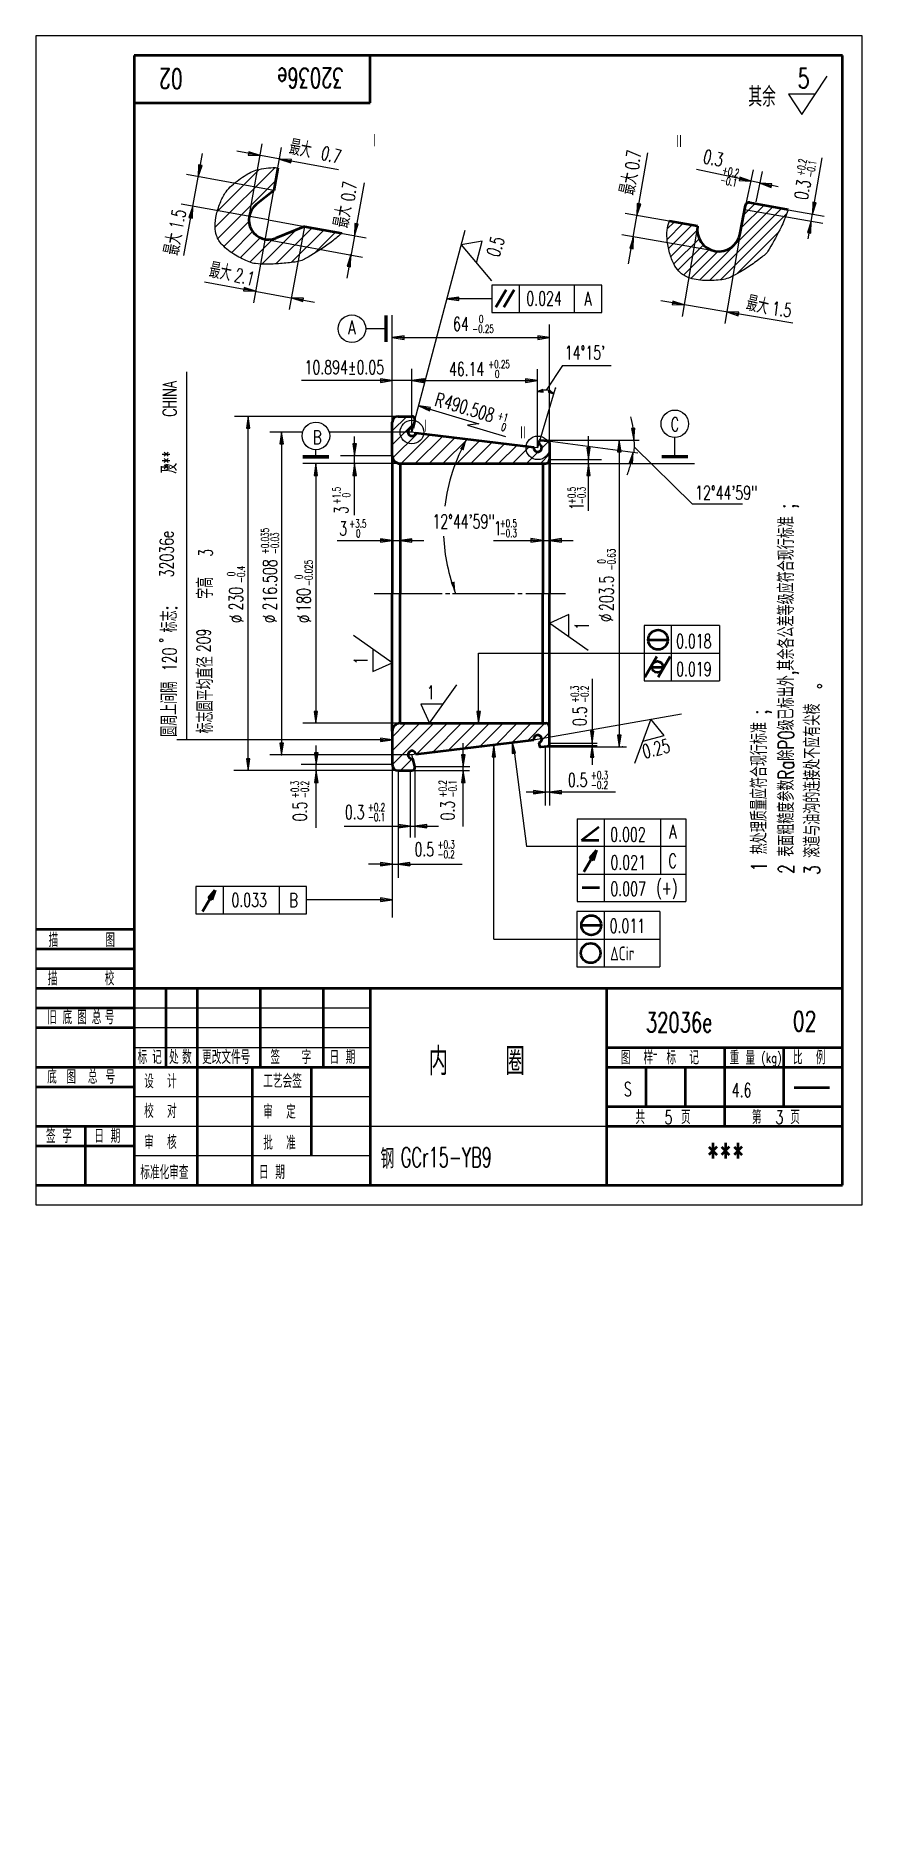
# Model space of a CAD drawing. Extents: x 21 to 231, y -160 to 296.
import ezdxf
from ezdxf.enums import TextEntityAlignment as Align

# ---------------------------------------------------------------- set-up
doc = ezdxf.new("R2010")
doc.units = 0
doc.header["$MEASUREMENT"] = 0
doc.layers.get('0').update_dxf_attribs({"color": 6, "linetype": 'CONTINUOUS'})
doc.layers.get('DEFPOINTS').update_dxf_attribs({"linetype": 'CONTINUOUS'})
doc.layers.add('1', color=2, linetype='CONTINUOUS', lineweight=50)
for name, color, linetype in [('2', 6, 'CONTINUOUS'), ('3', 7, 'CONTINUOUS'), ('90', 7, 'CONTINUOUS')]:
    doc.layers.add(name, color=color, linetype=linetype)
doc.styles.add('HZ', font='SIMPLEX', dxfattribs={"width": 0.667, "bigfont": 'HZTXT'})
doc.dimstyles.get("Standard").update_dxf_attribs({"dimtxt": 0.18, "dimasz": 0.18, "dimexe": 0.18, "dimexo": 0.0625, "dimgap": 0.09, "dimtad": 0, "dimtih": 1, "dimtoh": 1, "dimdec": 4, "dimzin": 0, "dimdsep": 46, "dimtxsty": 'Standard', "dimcen": 0.09, "dimadec": 0, "dimazin": 0, "dimtfac": 1, "dimtdec": 4, "dimtofl": 0, "dimtmove": 0, "dimatfit": 3, "dimfxl": 0, "dimtolj": 1, "dimtzin": 0, "dimarcsym": 0})

# ---------------------------------------------------------------- blocks, each defined once
blk = doc.blocks.new('SJ', base_point=(169.65, -6.81))
at = {"layer": '2'}
for p, q in [((169.65, -6.81), (176.55, 2.99)), ((167.44, -1.91), (169.65, -6.81)), ((173.1, -1.91), (167.44, -1.91))]:
    blk.add_line(p, q, dxfattribs=at)
blk = doc.blocks.new('BLK', base_point=(1, 0))
for points in [[(0, 0), (1, 0), (0, 0.15), (0, -0.15), (1, 0)], [(0, 0.07), (0.5, 0), (0, -0.07)]]:
    blk.add_lwpolyline(points)
blk = doc.blocks.new('*X2')
at = {"color": 0}
for p, q in [((-49.47, 88.42), (-34.31, 103.57)), ((-48.91, 92.51), (-38.29, 103.14)), ((-48.79, 85.56), (-34.12, 100.23)), ((-47.25, 83.56), (-40.92, 89.9)), ((-45.31, 81.97), (-39.96, 87.32)), ((-37.61, 79.06), (-28.91, 87.76)), ((-34.03, 79.11), (-24.86, 88.28)), ((-30.14, 79.46), (-21.87, 87.73)), ((-24.21, 81.85), (-18.88, 87.19)), ((-43.08, 80.67), (-38, 85.74)), ((-40.66, 79.55), (-34.79, 85.42))]:
    blk.add_line(p, q, dxfattribs=at)
blk = doc.blocks.new('J', base_point=(150.07, 92.13))
at = {"layer": '1'}
for p, q in [((153.34, 97.72), (150.08, 92.19)), ((151.61, 95.71), (153.34, 97.72)), ((152.46, 95.11), (151.61, 95.71)), ((153.34, 97.72), (152.46, 95.11))]:
    blk.add_line(p, q, dxfattribs=at)
blk = doc.blocks.new('YZD', base_point=(152.36, 109.12))
at = {"layer": '1'}
for p, q in [((149.15, 106.56), (152.15, 111.76)), ((152.56, 106.56), (155.56, 111.76)), ((150.87, 109.09), (153.78, 109.09))]:
    blk.add_line(p, q, dxfattribs=at)
blk.add_circle((152.32, 109.12), 1.45, dxfattribs=at)
blk = doc.blocks.new('ZL', base_point=(179.53, 36.41))
at = {"layer": '2', "style": 'HZ', "width": 0.66}
blk.add_text('重 量', height=3.5, dxfattribs=at).set_placement((176.36, 35.74))
blk = doc.blocks.new('*X4')
at = {"color": 0}
for p, q in [((163.86, 243.41), (182.51, 262.06)), ((166.39, 243.28), (184.74, 261.64)), ((169.21, 243.46), (186.01, 260.25)), ((174.47, 256.67), (180.28, 262.48)), ((175.07, 259.93), (178.04, 262.9)), ((155.64, 253.75), (159.66, 257.77)), ((155.68, 256.45), (157.4, 258.16)), ((155.99, 251.45), (161.93, 257.39)), ((156.56, 249.37), (163.26, 256.07)), ((173.45, 245.05), (183.87, 255.47)), ((157.36, 247.51), (163.76, 253.92)), ((158.4, 245.91), (164.85, 252.35)), ((159.82, 244.67), (166.4, 251.25)), ((161.65, 243.86), (168.52, 250.72))]:
    blk.add_line(p, q, dxfattribs=at)
blk = doc.blocks.new('*D7')
at = {"layer": '2', "color": 0}
for start, end in [(7.2778, 14.5555), (338.0089, 345.2866)]:
    blk.add_arc((148.87, 193.02), 23.63, start, end, dxfattribs=at)
at = {"layer": 'DEFPOINTS', "color": 0}
for p in [(148.75, 193.02), (150.64, 192.79), (172.48, 192), (173.9, 193.02), (173.51, 189.81)]:
    blk.add_point(p, dxfattribs=at)
at = {"layer": '2', "color": 0, "xscale": 3, "yscale": 3, "zscale": 3}
for p, rotation in [((172.5, 193.02), 273.6388830929935), ((172.3, 189.97), 78.9255282198861)]:
    blk.add_blockref('BLK', p, dxfattribs=dict(at, rotation=rotation))

msp = doc.modelspace()

# ---------------------------------------------------------------- linework, layer by layer
at = {"layer": '1'}
for p, q in [((225.5016, 290.71939), (45.5016, 290.71939)), ((45.5016, 290.71939), (45.5016, 3.71939)), ((105.5016, 278.71939), (105.5016, 290.71939)), ((225.5016, 3.71939), (225.5016, 290.71939)), ((45.5016, 278.71939), (105.5016, 278.71939)), ((82.02934, 262.21207), (80.97842, 256.43418)), ((80.97842, 256.43418), (76.49488, 252.85126)), ((199.51441, 245.56057), (200.81983, 252.59405)), ((201.98715, 253.39447), (211.70222, 251.57473)), ((88.75071, 247.28382), (81.51162, 244.31841)), ((88.75071, 247.28382), (98.24868, 245.55626)), ((188.6298, 247.39767), (181.47276, 248.61039)), ((139.99757, 231.16865), (137.43055, 226.80277)), ((142.02697, 231.17215), (139.45996, 226.80627)), ((109.32849, 224.64514), (109.32849, 217.97814)), ((109.32849, 224.64514), (109.32849, 217.97814)), ((109.52849, 224.64514), (109.52849, 217.97814)), ((111.06772, 189.04526), (111.06772, 197.54526)), ((112.56772, 199.04526), (116.0431, 199.04526)), ((116.81922, 198.05123), (116.31026, 196.0154)), ((117.05294, 194.87392), (147.08959, 191.2166)), ((148.31733, 192.0154), (148.53193, 192.87378)), ((148.75025, 193.02379), (150.63553, 192.7931)), ((151.0748, 192.2968), (151.0748, 188.04526)), ((88.32699, 188.82028), (94.99399, 188.82028)), ((94.99399, 188.82028), (88.32699, 188.82028)), ((94.99399, 188.82028), (88.32699, 188.82028)), ((94.99399, 188.62028), (88.32699, 188.62028)), ((111.06772, 189.04526), (111.06772, 154.04526)), ((113.06772, 187.04526), (150.0748, 187.04526)), ((113.06772, 187.04526), (113.06772, 154.04526)), ((149.33463, 187.04526), (149.33463, 154.04526)), ((151.0748, 188.04526), (151.0748, 154.04526)), ((186.22282, 188.84634), (179.55582, 188.84634)), ((186.22282, 188.64634), (179.55582, 188.64634)), ((111.06772, 119.04526), (111.06772, 154.04526)), ((113.06772, 121.04526), (113.06772, 154.04526)), ((149.33463, 121.04526), (149.33463, 154.04526)), ((151.0748, 120.04526), (151.0748, 154.04526)), ((176.1236, 142.26255), (181.1236, 142.26255)), ((111.06772, 119.04526), (111.06772, 110.54526)), ((113.06772, 121.04526), (150.0748, 121.04526)), ((151.0748, 115.76817), (151.0748, 120.04526)), ((117.05294, 113.2166), (147.08959, 116.87392)), ((148.31733, 116.07511), (148.53245, 115.21463)), ((148.74834, 115.06434), (150.62944, 115.27116)), ((116.81922, 110.03928), (116.31026, 112.07511)), ((112.56772, 109.04526), (116.0431, 109.04526)), ((159.13547, 91.36803), (163.54894, 94.74584)), ((159.13547, 91.36803), (163.54894, 91.36803)), ((62.87321, 73.23224), (66.06235, 78.69698)), ((64.40525, 76.72967), (66.03108, 78.63452)), ((66.06235, 78.69698), (65.21816, 76.16758)), ((159.36065, 79.35802), (163.77412, 79.35802)), ((65.21816, 76.16758), (64.40525, 76.72967)), ((20.5016, 68.71939), (45.5016, 68.71939)), ((159.16028, 69.73783), (164.16028, 69.73783)), ((20.5016, 63.71939), (45.5016, 63.71939)), ((20.5016, 58.71939), (45.5016, 58.71939)), ((20.5016, 53.71939), (45.5016, 53.71939)), ((45.5016, 53.71939), (225.5016, 53.71939)), ((53.5016, 53.71939), (53.5016, 33.71939)), ((61.5016, 53.71939), (61.5016, 3.71939)), ((77.5016, 53.71939), (77.5016, 33.71939)), ((93.5016, 53.71939), (93.5016, 33.71939)), ((105.5016, 53.71939), (105.5016, 3.71939)), ((165.5016, 53.71939), (165.5016, 3.71939)), ((20.5016, 48.71939), (45.5016, 48.71939)), ((20.5016, 43.71939), (45.5016, 43.71939)), ((165.5016, 38.71939), (225.5016, 38.71939)), ((195.5016, 38.71939), (195.5016, 18.71939)), ((210.5016, 38.71939), (210.5016, 23.71939)), ((20.5016, 33.71939), (45.5016, 33.71939)), ((45.5016, 33.71939), (105.5016, 33.71939)), ((75.5016, 33.71939), (75.5016, 3.71939)), ((90.5016, 33.71939), (90.5016, 11.21939)), ((165.5016, 33.71939), (225.5016, 33.71939)), ((175.5016, 33.71939), (175.5016, 23.71939)), ((185.5016, 33.71939), (185.5016, 23.71939)), ((20.5016, 28.71939), (45.5016, 28.71939)), ((213.22295, 28.51207), (222.2, 28.51207)), ((165.5016, 23.71939), (225.5016, 23.71939)), ((20.5016, 18.71939), (45.5016, 18.71939)), ((33.0016, 18.71939), (33.0016, 3.71939)), ((165.5016, 18.71939), (225.5016, 18.71939)), ((20.5016, 13.71939), (45.5016, 13.71939)), ((20.5016, 3.71939), (225.5016, 3.71939))]:
    msp.add_line(p, q, dxfattribs=at)
for centre in [(178.6236, 142.26255), (161.66028, 69.73783), (161.51016, 62.67837)]:
    msp.add_circle(centre, 2.5, dxfattribs=at)
for centre, radius, start, end in [((79.61628, 248.94525), 5, 128.6293065, 292.2759245), ((201.80304, 252.41157), 1, 79.3908017, 169.4854805), ((194.0721, 246.47912), 5.51928, 170.4199499, 350.4199499), ((112.56772, 197.54526), 1.5, 90, 180), ((116.06772, 195.04526), 1, 75.9637565, 350.1341931), ((116.0431, 198.24526), 0.8, 345.9637565, 90), ((148.0748, 191.04526), 1, 170.1341931, 75.9637565), ((148.72596, 192.82527), 0.2, 83.0238663, 165.9637565), ((150.5748, 192.2968), 0.5, 0, 83.0238663), ((113.06772, 189.04526), 2, 180, 270), ((150.0748, 188.04526), 1, 270, 0), ((113.06772, 119.04526), 2, 90, 180), ((150.0748, 120.04526), 1, 0, 90), ((116.06772, 113.04526), 1, 9.8658069, 284.0362435), ((148.0748, 117.04526), 1, 284.0362435, 189.8658069), ((148.72648, 115.26314), 0.2, 194.0362435, 276.2744065), ((150.5748, 115.76817), 0.5, 276.2744065, 0), ((112.56772, 110.54526), 1.5, 180, 270), ((116.0431, 109.84526), 0.8, 270, 14.0362435)]:
    msp.add_arc(centre, radius, start, end, dxfattribs=at)
at = {"layer": '2'}
for p, q in [((230.5016, 295.71939), (20.5016, 295.71939)), ((20.5016, 295.71939), (20.5016, -1.28061)), ((230.5016, -1.28061), (230.5016, 295.71939)), ((116.81922, 198.05123), (129.60223, 246.32108)), ((164.34196, 232.39466), (136.38807, 232.39466)), ((136.38807, 232.39466), (136.38807, 225.39466)), ((143.38807, 225.39466), (143.38807, 232.39466)), ((157.34196, 232.39466), (157.34196, 225.39466)), ((164.34196, 225.39466), (164.34196, 232.39466)), ((136.38807, 228.89466), (124.9873, 228.89466)), ((136.38807, 225.39466), (164.34196, 225.39466)), ((109.32849, 221.31164), (104.32849, 221.31164)), ((58.85256, 116.844), (58.86693, 210.38206)), ((154.35703, 211.96628), (150.20811, 205.7046)), ((154.35703, 211.96628), (166.74811, 211.96628)), ((149.37882, 205.87579), (148.0171, 205.32799)), ((148.0171, 205.32799), (149.45551, 205.14539)), ((148.04941, 191.11525), (152.54743, 206.22764)), ((149.40496, 205.6688), (148.52862, 205.40285)), ((148.52862, 205.40285), (149.42214, 205.3824)), ((149.45551, 205.14539), (149.37882, 205.87579)), ((151.07972, 205.80897), (150.70426, 205.17779)), ((150.70426, 205.17779), (152.12316, 204.80219)), ((150.80713, 205.3593), (151.66847, 205.04819)), ((151.66847, 205.04819), (150.96468, 205.59909)), ((152.12316, 204.80219), (151.07972, 205.80897)), ((117.81394, 201.73376), (133.1007, 197.16386)), ((74.45172, 112.04526), (74.45172, 196.04526)), ((111.06772, 195.35153), (114.76145, 199.04526)), ((111.06772, 191.816), (116.65797, 197.40624)), ((116.31026, 196.0154), (116.0431, 195.04526)), ((133.1007, 197.16386), (130.17603, 196.82518)), ((130.17603, 196.82518), (139.8206, 193.94198)), ((111.17789, 188.39063), (117.59515, 194.80789)), ((113.36805, 187.04526), (120.74692, 194.42413)), ((117.05294, 194.87392), (116.0431, 195.04526)), ((116.90359, 187.04526), (123.89869, 194.04036)), ((120.43912, 187.04526), (127.05046, 193.6566)), ((123.97465, 187.04526), (130.20223, 193.27283)), ((127.51019, 187.04526), (133.354, 192.88907)), ((131.04572, 187.04526), (136.50577, 192.5053)), ((134.58125, 187.04526), (139.65754, 192.12154)), ((138.11679, 187.04526), (142.8093, 191.73777)), ((141.65232, 187.04526), (145.96107, 191.35401)), ((149.06753, 190.92493), (150.85411, 192.71151)), ((150.63553, 192.7931), (173.51318, 189.80736)), ((182.88932, 188.64634), (182.88932, 193.64634)), ((113.40222, 187.04526), (88.34202, 187.04526)), ((91.66049, 188.82028), (91.66049, 190.56757)), ((91.66049, 188.82028), (91.66049, 189.98196)), ((145.18786, 187.04526), (148.19512, 190.05252)), ((147.08959, 191.2166), (148.04941, 191.11525)), ((148.72339, 187.04526), (151.0748, 189.39666)), ((172.6364, 191.20654), (187.31683, 176.83771)), ((187.31683, 176.83771), (200.08338, 176.83771)), ((194.2128, 145.87997), (175.06511, 145.87997)), ((175.06511, 145.87997), (175.06511, 131.87997)), ((182.06511, 131.87997), (182.06511, 145.87997)), ((194.2128, 145.87997), (194.2128, 131.87997)), ((133.01709, 138.87997), (194.2128, 138.87997)), ((133.01709, 124.04526), (133.01709, 138.87997)), ((175.06511, 131.87997), (194.2128, 131.87997)), ((145.54684, 116.60561), (184.57636, 123.48757)), ((113.40222, 121.04526), (88.34202, 121.04526)), ((111.06772, 114.03425), (118.07873, 121.04526)), ((111.06772, 117.56979), (114.5432, 121.04526)), ((111.06843, 110.49942), (121.61426, 121.04526)), ((117.35832, 113.25378), (125.1498, 121.04526)), ((121.38403, 113.74396), (128.68533, 121.04526)), ((125.40975, 114.23414), (132.22086, 121.04526)), ((129.43546, 114.72432), (135.7564, 121.04526)), ((133.46117, 115.21449), (139.29193, 121.04526)), ((137.48688, 115.70467), (142.82747, 121.04526)), ((141.51259, 116.19485), (146.363, 121.04526)), ((145.53831, 116.68503), (149.89853, 121.04526)), ((148.94962, 116.5608), (151.0748, 118.68599)), ((108.06772, 116.844), (56.31994, 116.844)), ((142.02299, 113.99385), (145.19084, 89.7439)), ((111.06772, 110.54526), (111.06772, 71.68695)), ((113.1498, 109.04526), (116.15348, 112.04894)), ((117.05294, 113.2166), (116.06772, 113.04526)), ((116.31026, 112.07511), (116.06772, 113.04526)), ((116.81922, 110.04526), (116.81922, 92.04526)), ((136.87089, 66.20024), (136.87089, 113.5662)), ((112.56772, 109.04526), (70.84064, 109.04526)), ((112.54846, 109.04526), (112.54846, 81.78137)), ((115.60332, 109.04526), (115.60332, 92.04526)), ((158.05675, 96.7439), (185.71727, 96.7439)), ((158.05675, 96.7439), (158.05675, 75.7439)), ((165.05675, 75.7439), (165.05675, 96.7439)), ((179.32633, 82.7439), (179.32633, 96.7439)), ((185.71727, 96.7439), (185.71727, 75.7439)), ((185.71727, 89.7439), (145.19084, 89.7439)), ((158.05675, 82.7439), (185.71727, 82.7439)), ((179.06841, 73.20024), (158.00932, 73.20024)), ((158.00932, 73.20024), (158.00932, 59.20024)), ((158.05675, 75.7439), (185.71727, 75.7439)), ((165.00932, 59.20024), (165.00932, 73.20024)), ((179.06841, 73.20024), (179.06841, 59.20024)), ((136.87089, 66.20024), (179.06841, 66.20024)), ((158.00932, 59.20024), (179.06841, 59.20024)), ((45.5016, 48.71939), (105.5016, 48.71939)), ((45.5016, 43.71939), (105.5016, 43.71939)), ((45.5016, 38.71939), (105.5016, 38.71939)), ((177.43485, 36.96555), (178.30553, 36.96555)), ((45.5016, 26.21939), (105.5016, 26.21939)), ((45.5016, 18.71939), (105.5016, 18.71939)), ((105.5016, 18.71939), (165.5016, 18.71939)), ((45.5016, 11.21939), (105.5016, 11.21939)), ((20.5016, -1.28061), (230.5016, -1.28061))]:
    msp.add_line(p, q, dxfattribs=at)
at = {"layer": '2', "linetype": 'ByBlock'}
for p, q in [((58.1131, 239.88123), (62.83338, 265.83296)), ((97.4204, 261.69009), (71.60788, 266.38506)), ((74.69699, 249.84001), (78.04788, 268.26292)), ((79.61628, 248.94525), (82.96717, 267.36817)), ((171.0947, 237.81854), (176.058, 265.96685)), ((216.73716, 244.11463), (220.37038, 264.71966)), ((80.97842, 256.43418), (58.8081, 260.46667)), ((209.11395, 257.31611), (188.37279, 261.72478)), ((200.79935, 251.81874), (202.90049, 261.70384)), ((203.54447, 253.53987), (205.17693, 261.21997)), ((103.92078, 258.4141), (99.50689, 234.14693)), ((79.61628, 248.94525), (57.44596, 252.97775)), ((181.47276, 248.61039), (170.29873, 250.58067)), ((200.63556, 251.60121), (220.48634, 248.10098)), ((211.67272, 251.54201), (220.80902, 249.93103)), ((79.61628, 248.94525), (75.78429, 227.87729)), ((79.61628, 248.94525), (104.42693, 244.43252)), ((88.75071, 247.28382), (84.91872, 226.21585)), ((188.6298, 247.39767), (184.75566, 224.44378)), ((78.72152, 244.02596), (103.53217, 239.51323)), ((192.73112, 241.06648), (169.46098, 245.16963)), ((199.51441, 245.56057), (195.64027, 222.60668)), ((63.37131, 233.18427), (91.35872, 228.09372)), ((212.92351, 222.73206), (179.33861, 228.40049)), ((111.06772, 195.07826), (111.06772, 224.75096)), ((114.06772, 219.03441), (148.0748, 219.03441)), ((151.0748, 190.01582), (151.0748, 222.40579)), ((116.0431, 195.04526), (116.0431, 211.11103)), ((148.0171, 191.11866), (148.0171, 211.02167)), ((116.0431, 208.11103), (88.03964, 208.11103)), ((119.0431, 208.11103), (145.31733, 208.11103)), ((119.33118, 208.11103), (122.33118, 208.11103)), ((114.13017, 199.04526), (71.02621, 199.04526)), ((88.31746, 195.04526), (79.96778, 195.04526)), ((82.96778, 192.04526), (82.96778, 116.04526)), ((116.06772, 195.04526), (95.03878, 195.04526)), ((101.50967, 173.97258), (101.50967, 193.88949)), ((148.75025, 193.02379), (173.86098, 193.02379)), ((160.93835, 175.02768), (160.93835, 194.04526)), ((111.06772, 189.04526), (97.96925, 189.04526)), ((150.0748, 187.04526), (187.85464, 187.04526)), ((151.0748, 188.04526), (164.22447, 188.04526)), ((168.77517, 190.02379), (168.77517, 118.06434)), ((91.64787, 184.04526), (91.64787, 124.04526)), ((97.07674, 167.50503), (119.06772, 167.50503)), ((136.83473, 167.53954), (157.0748, 167.53954)), ((161.88742, 132.33886), (161.88742, 110.47323)), ((91.76801, 94.45989), (91.76801, 115.42379)), ((129.12421, 94.81138), (129.12421, 116.03928)), ((148.74834, 115.06434), (170.57423, 115.06434)), ((149.94877, 115.04526), (149.94877, 100.17894)), ((150.96269, 115.45267), (163.17607, 115.45267)), ((151.0748, 116.02388), (163.17607, 116.02388)), ((151.0748, 115.04526), (151.0748, 100.17894)), ((116.06772, 113.04526), (79.96778, 113.04526)), ((111.06772, 110.54526), (87.96458, 110.54526)), ((116.81922, 110.03928), (130.76292, 110.03928)), ((116.0431, 109.04526), (130.75116, 109.04526)), ((167.85732, 103.55291), (145.09945, 103.55291)), ((98.82254, 94.91309), (122.8431, 94.91309)), ((108.06772, 85.25708), (105.06772, 85.25708)), ((111.06772, 85.25708), (128.81166, 85.25708)), ((89.3047, 79.62405), (61.17067, 79.62405)), ((61.17067, 79.62405), (61.17067, 72.62405)), ((68.17067, 72.62405), (68.17067, 79.62405)), ((82.3047, 79.62405), (82.3047, 72.62405)), ((89.3047, 72.62405), (89.3047, 79.62405)), ((108.06772, 76.22645), (89.3047, 76.22645)), ((61.17067, 72.62405), (89.3047, 72.62405))]:
    msp.add_line(p, q, dxfattribs=at)
at = {"layer": '2'}
for points in [[(218.5071, 280.86773), (211.78182, 280.86773), (215.14446, 275.72058), (221.56951, 285.44297)], [(85.38189, 263.87974), (82.43032, 264.4166), (85.30136, 263.43701), (85.46242, 264.32248), (82.43032, 264.4166)], [(85.34431, 263.67313), (83.9061, 264.14817), (85.41947, 264.08635)], [(102.01221, 247.92095), (101.47535, 244.96937), (102.45494, 247.84042), (101.56947, 248.00147), (101.47535, 244.96937)], [(102.21882, 247.88337), (101.74378, 246.44516), (101.8056, 247.95853)], [(101.50967, 192.04526), (101.50967, 189.04526), (101.95967, 192.04526), (101.05967, 192.04526), (101.50967, 189.04526)], [(101.71967, 192.04526), (101.50967, 190.54526), (101.29967, 192.04526)], [(101.50967, 184.04526), (101.50967, 187.04526), (101.05967, 184.04526), (101.95967, 184.04526), (101.50967, 187.04526)], [(101.29967, 184.04526), (101.50967, 185.54526), (101.71967, 184.04526)], [(112.60335, 94.91309), (115.60335, 94.91309), (112.60335, 95.36309), (112.60335, 94.46309), (115.60335, 94.91309)], [(112.60335, 95.12309), (114.10335, 94.91309), (112.60335, 94.70309)]]:
    msp.add_lwpolyline(points, dxfattribs=at)
for points in [[(98.24868, 245.55626, -0.013237779), (95.9387, 243.61231, -0.021173594), (94.41393, 242.49882, -0.012870214), (89.05746, 239.12062, -0.059201136), (87.79544, 238.55905, -0.040333324), (86.38364, 238.24367, -0.015645456), (82.68115, 237.84273, -0.019147531), (78.92362, 237.69878, -0.02809131), (76.3635, 237.84273, -0.071484467), (74.71822, 238.27172, -0.031261552), (71.24921, 239.9917, -0.070876825), (67.87639, 242.63273, -0.110137908), (66.43576, 245.00595, -0.081727663), (66.07504, 247.19805, -0.056530596), (66.43576, 250.37836, -0.042958615), (67.48344, 253.62944, -0.051939304), (68.84249, 256.10893, -0.066782582), (70.30429, 257.71454, -0.031848198), (73.95677, 260.40686, -0.088108611), (77.28326, 261.7967, -0.066451668), (82.02934, 262.21207)], [(211.67272, 251.54201, -0.012525294), (210.67623, 248.86479, -0.021173594), (209.89995, 247.14369, -0.012870214), (206.90957, 241.56144, -0.059201136), (206.08931, 240.45002, -0.040333324), (205.01725, 239.47876, -0.015645456), (201.99538, 237.30219, -0.019147531), (198.79876, 235.32194, -0.02809131), (196.50132, 234.18321, -0.071484467), (194.85874, 233.74402, -0.031261552), (190.99282, 233.52714, -0.070876825), (186.75583, 234.15874, -0.110137908), (184.33137, 235.51135, -0.081727663), (182.93545, 237.2396, -0.056530596), (181.67905, 240.18339, -0.042958615), (180.98511, 243.52788, -0.051939304), (180.94288, 246.35509, -0.066782582), (181.42144, 248.47307, -0.001027919), (181.47276, 248.61039, -0.088108611)]]:
    msp.add_lwpolyline(points, format="xyb", dxfattribs=at)
for centre, radius in [((100.82849, 221.31164), 3.5), ((182.88932, 197.14634), 3.5), ((91.67812, 194.06752), 3.5), ((116.06772, 195.04526), 3), ((148.0748, 191.04526), 3), ((52.38226, 142.12461), 0.4)]:
    msp.add_circle(centre, radius, dxfattribs=at)
at = {"layer": '2', "color": 6}
msp.add_circle((219.66729, 130.48636), 0.5, dxfattribs=at)
at = {"layer": '2'}
for centre, radius, start, end in [((149.79222, 202.33878), 3.39142, 46.58283, 115.7781921), ((170.26882, 170.6064), 46.1802, 150.5778232, 173.0685319), ((164.0227, 191.74449), 8.63048, 347.0293841, 9.342644), ((170.26882, 170.6064), 46.1802, 182.4399298, 201.015471)]:
    msp.add_arc(centre, radius, start, end, dxfattribs=at)
at = {"layer": '2', "linetype": 'ByBlock'}
for p in [(77.51103, 265.31135), (61.75967, 259.92982), (100.5806, 240.05008), (85.45557, 229.16743), (116.33118, 208.11103), (152.54743, 206.22764), (101.50967, 187.04526), (111.06772, 189.04526), (113.06772, 187.04526), (147.08959, 191.2166), (111.06772, 167.50503), (113.06772, 167.50503), (113.06772, 167.50503), (149.33463, 168.41859), (151.0748, 168.41859), (151.0748, 167.53954), (115.52357, 121.04526), (148.74834, 115.06434), (169.5708, 115.06434), (82.96778, 113.04526), (111.06772, 110.54526), (116.06772, 113.04526), (116.8431, 109.84389), (112.56772, 109.04526), (112.56772, 109.04526), (115.60335, 109.04526), (115.60335, 85.11921)]:
    msp.add_point(p, dxfattribs=at)
for points in [[(129.20598, 190.37002), (128.29774, 190.78847), (130.00719, 193.30397)], [(126.90028, 157.04948), (125.93193, 156.79988), (127.16491, 154.01963)]]:
    msp.add_solid(points, dxfattribs=at)
at = {"layer": '3'}
for p, q in [((106.50414, 154.04526), (123.79772, 154.04526)), ((124.59335, 154.04526), (125.6742, 154.04526)), ((126.34973, 154.04526), (142.16252, 154.04526)), ((143.03264, 154.04526), (144.12029, 154.04526)), ((144.9904, 154.04526), (155.0748, 154.04526))]:
    msp.add_line(p, q, dxfattribs=at)

# ---------------------------------------------------------------- block references
at = {"layer": '1'}
msp.add_blockref('J', (159.72093, 83.25412), dxfattribs=at)
at = {"layer": '2', "linetype": 'ByBlock', "xscale": 3, "yscale": 3, "zscale": 3}
for p, rotation in [((77.51103, 265.31135), 349.6913343411287), ((61.75967, 259.92982), 259.6913343411284), ((202.27676, 258.7694), 348.0000000000001), ((204.5532, 258.28553), 168), ((60.39754, 252.44089), 79.69133434112841), ((173.25315, 250.05973), 260), ((217.8546, 250.45197), 260), ((217.53191, 248.62193), 80), ((172.4004, 244.64869), 80), ((100.5806, 240.05008), 79.69133434112835), ((76.32114, 230.82886), 349.6913343411283), ((85.45557, 229.16743), 169.6913343411283), ((185.25493, 227.40194), 350.419949882042), ((196.13954, 225.56484), 170.419949882042), ((111.06772, 219.03441), 180), ((116.0431, 208.11103), 180), ((116.33118, 208.11103), 180), ((74.45172, 199.04526), 90), ((82.96778, 195.04526), 90), ((168.77517, 193.02379), 90), ((91.64787, 187.04526), 90), ((160.93835, 188.04526), 270), ((160.93835, 187.04526), 90), ((113.06772, 167.50503), 180), ((151.0748, 167.53954), 180), ((91.64787, 121.04526), 270), ((161.88742, 116.02388), 270), ((82.96778, 113.04526), 270), ((161.88742, 115.45267), 90), ((168.77517, 115.06434), 270), ((91.76801, 110.54526), 270), ((129.12421, 110.03928), 270), ((91.76801, 109.04526), 90), ((129.12421, 109.04526), 90), ((151.0748, 103.55291), 180), ((116.8431, 94.91309), 180), ((112.56772, 85.25708), 180)]:
    msp.add_blockref('BLK', p, dxfattribs=dict(at, rotation=rotation))
at = {"layer": '2'}
for name, p in [('*X2', (115.54647, 158.6565)), ('*X4', (25.29679, -9.754)), ('YZD', (178.50068, 135.36898)), ('SJ', (120.57232, 121.04526)), ('ZL', (199.99756, 34.99962))]:
    msp.add_blockref(name, p, dxfattribs=at)
for p, rotation in [((128.63166, 242.65614), 255), ((151.09012, 146.50545), 270), ((111.06772, 136.43734), 90), ((176.8032, 122.11695), 195.0000000000001)]:
    msp.add_blockref('SJ', p, dxfattribs=dict(at, rotation=rotation))
at = {"layer": '2', "yscale": 3, "zscale": 3}
for p, xscale, rotation in [((124.9873, 228.89466), 3, 180.3201500770008), ((117.81394, 201.73376), 2.999999999999998, 162.655951422585), ((133.01709, 121.04526), 3, 270), ((136.88235, 115.56966), 3, 90.04445856051638), ((141.59056, 116.37934), 3, 97.4425950151851), ((74.45172, 109.04526), 3, 270)]:
    msp.add_blockref('BLK', p, dxfattribs=dict(at, xscale=xscale, rotation=rotation))
at = {"layer": '2', "linetype": 'ByBlock', "xscale": 3, "yscale": 3, "zscale": 3}
for p in [(151.0748, 219.03441), (111.06772, 208.11103), (147.98425, 208.11103), (111.06772, 167.50503), (149.33463, 167.53954), (149.94877, 103.55291), (111.06772, 85.25708), (111.06772, 76.22645)]:
    msp.add_blockref('BLK', p, dxfattribs=at)
at = {"layer": '2', "xscale": 3, "yscale": 3, "zscale": 3}
msp.add_blockref('BLK', (111.06772, 116.844), dxfattribs=at)

# ---------------------------------------------------------------- texts
at = {"layer": '2', "style": 'HZ'}
for s, height, rotation, width, p in [('02', 5, 180, 0.7, (57.83341, 287.3038)), ('最大', 4, 349, 0.7, (84.64149, 265.66799)), ('最大', 4, 78.3001822, 0.7, (172.57998, 255.01329)), ('最大', 4, 80, 0.7, (99.95432, 246.68943)), ('最大', 4, 79, 0.7, (56.79847, 239.69632)), ('最大', 4, 349, 0.7, (64.279, 234.41364)), ('最大', 4, 346.9462499, 0.7, (200.74364, 226.08157)), ('CHINA', 3.5, 90, 0.667, (56.2553, 198.95501)), ('R', 3.5, 343, 0.667, (121.63135, 201.75691)), ('圆周上间隔      标志:                及', 4, 90, 0.7, (56.39394, 117.62747)), ('标志圆平均直径       字高', 4, 90, 0.7, (65.5313, 118.46426)), ('%%C', 3.5, 90, 0.7, (73.26991, 146.5133)), ('%%C', 3.5, 90, 0.7, (81.74613, 146.5133)), ('%%C', 3.5, 90, 0.7, (90.46886, 146.5133)), ('%%C', 3.5, 90, 0.7, (167.18877, 146.78445)), ('120', 3.5, 90, 0.667, (56.21027, 134.27878)), ('1 热处理质量应符合现行标准 ;', 4, 90, 0.7, (206.30085, 83.46066))]:
    msp.add_text(s, height=height, rotation=rotation, dxfattribs=dict(at, width=width)).set_placement(p)
for s, height, width, p in [('5', 5, 0.7, (214.11851, 282.41159)), ('其余', 5, 0.7, (201.57283, 277.74717)), ('Ⅰ', 3.5, 0.667, (105.38934, 267.33243)), ('Ⅱ', 3.5, 0.667, (182.74993, 267.14273)), ('A', 3.5, 0.7, (159.87642, 227.16936)), ('A', 3.5, 0.7, (99.88367, 219.88961)), ('Ⅰ', 3.5, 0.667, (118.35072, 194.80277)), ('Ⅱ', 3.5, 0.667, (143.06963, 193.11314)), ('C', 3.5, 0.7, (181.788, 195.24977)), ('B', 3.5, 0.7, (90.91669, 191.97162)), ('A', 3.5, 0.7, (181.44535, 91.76121)), ('C', 3.5, 0.7, (181.22017, 84.36219)), ('(+)', 3.5, 0.6667, (178.14542, 77.52584)), ('描', 3.5, 0.7, (23.72913, 64.2204)), ('图', 3.5, 0.7, (38.17048, 64.2204)), ('ΔCir', 3.5, 0.667, (166.44853, 60.83329)), ('描', 3.5, 0.7, (23.53398, 54.46227)), ('校', 3.5, 0.7, (38.02036, 54.46227)), ('旧', 3.5, 0.7, (23.38386, 44.57903)), ('底', 3.5, 0.7, (27.28693, 44.57903)), ('图', 3.5, 0.7, (30.99484, 44.57903)), ('总', 3.5, 0.7, (34.70275, 44.57903)), ('号', 3.5, 0.7, (38.02036, 44.57903)), ('02', 5, 0.7, (212.88336, 42.86186)), ('标', 3.5, 0.7, (46.3519, 34.48133)), ('记', 3.5, 0.7, (50.05981, 34.48133)), ('处', 3.5, 0.7, (54.35318, 34.48133)), ('数', 3.5, 0.7, (57.67079, 34.48133)), ('更改文件号', 3.5, 0.7, (62.74477, 34.48133)), ('签   字', 3.5, 0.7, (80.11342, 34.48133)), ('日 期', 3.5, 0.7, (95.14022, 34.48133)), ('内    圈', 7, 0.7, (120.33389, 31.65544)), ('图  样  标  记', 3.5, 0.7, (169.14834, 34.3741)), ('比  例', 3.5, 0.7, (212.92272, 34.3741)), ('底', 3.5, 0.7, (23.38386, 29.47716)), ('图', 3.5, 0.7, (28.26269, 29.47716)), ('总', 3.5, 0.7, (33.72699, 29.47716)), ('号', 3.5, 0.7, (38.21551, 29.47716)), ('设  计', 3.5, 0.7, (48.03322, 28.33335)), ('工艺会签', 3.5, 0.7, (78.29699, 28.40484)), ('S', 3.5, 0.667, (169.94396, 26.34956)), ('校  对', 3.5, 0.7, (48.03322, 20.77348)), ('审  定', 3.5, 0.7, (78.29699, 20.59476)), ('共     页', 3.5, 0.7, (172.88627, 19.21862)), ('第    页', 3.5, 0.7, (202.47451, 19.21862)), ('签 字', 3.5, 0.7, (23.08363, 14.42891)), ('日 期', 3.5, 0.7, (35.37828, 14.42891)), ('5', 3.5, 0.667, (180.29227, 19.18287)), ('3', 3.5, 0.667, (208.46421, 19.18287)), ('审  核', 3.5, 0.7, (48.03322, 12.87404)), ('批  准', 3.5, 0.7, (78.29699, 12.69532)), ('钢', 5, 0.7, (108.08252, 7.9294)), ('标准化审查', 3.5, 0.7, (47.05746, 5.20694)), ('日 期', 3.5, 0.7, (77.21614, 5.26055))]:
    msp.add_text(s, height=height, dxfattribs=dict(at, width=width)).set_placement(p)
at = {"layer": '2', "color": 6, "style": 'HZ', "width": 0.7}
for s, p in [('2 表面粗糙度参数Ra除P0级已标出外,其余各公差等级应符合现行标准 ;', (213.17888, 82.82353)), ('3 滚道与油沟的连接处不应有尖棱', (219.78395, 82.54829))]:
    msp.add_text(s, height=4, rotation=90, dxfattribs=at).set_placement(p)
at = {"layer": '2', "linetype": 'ByBlock', "style": 'HZ', "width": 0.7}
msp.add_text('B', height=3.5, dxfattribs=at).set_placement((84.90218, 74.35385))
at = {"layer": '2', "style": 'HZ', "width": 0.761019}
msp.add_text('(kg)', height=2.5, dxfattribs=at).set_placement((204.8764, 34.80303), (210.04045, 34.80303), align=Align.FIT)
at = {"layer": '90', "style": 'HZ', "width": 0.667}
for s, height, rotation, p in [('32036e', 5, 180, (98.72402, 287.52511)), ('0.7', 3.5, 346, (92.69698, 264.38387)), ('0.7', 3.5, 83, (173.70462, 261.49449)), ('0.3', 3.5, 348, (189.85713, 263.44556)), ('+0.2', 2, 80, (215.68838, 260.03067)), ('-0.1', 2, 348, (194.24346, 258.24858)), ('+0.2', 2, 348, (194.76324, 260.69394)), ('-0.1', 2, 80, (218.1504, 259.59655)), ('0.7', 3.5, 83, (101.49612, 253.55256)), ('0.3', 3.5, 80, (216.63497, 253.88155)), ('1.5', 3.5, 79, (57.75809, 246.35988)), ('2.1', 3.5, 346, (70.7205, 233.39602)), ('1.5', 3.5, 352.6196587, (207.35955, 224.8144)), ('490.508', 3.5, 343, (123.92377, 201.26887)), ('+1', 2, 343, (137.67046, 198.38911)), ('0', 2, 343, (138.56525, 195.50131)), ('***', 3.5, 90, (56.08925, 185.43711)), ('+1.5', 2, 90, (97.90035, 176.75826)), ('0', 2, 90, (100.40035, 178.45826)), ('+0.5', 2, 90, (157.66119, 176.76158)), ('-0.3', 2, 90, (160.16119, 176.76158)), ('3', 3.5, 90, (99.90035, 174.20193)), ('1', 3.5, 90, (159.66119, 175.20575)), ('32036e', 3.5, 90, (55.49886, 158.14121)), ('+0.035', 2, 90, (79.73249, 164.05088)), ('-0.03', 2, 90, (82.23249, 164.05088)), ('3', 3.5, 90, (65.43735, 163.36759)), ('-0.63', 2, 90, (167.78302, 159.9232)), ('0', 2, 90, (71.12749, 158.41388)), ('-0.4', 2, 90, (73.62749, 156.71388)), ('216.508', 3.5, 90, (81.73249, 149.71088)), ('-0.025', 2, 90, (90.82346, 155.95728)), ('0', 2, 90, (165.28302, 161.6232)), ('230', 3.5, 90, (73.12749, 149.71088)), ('0', 2, 90, (88.32346, 157.65728)), ('180', 3.5, 90, (90.32346, 149.39895)), ('203.5', 3.5, 90, (167.28302, 149.5852)), ('209', 3.5, 90, (64.91962, 139.11386)), ('+0.3', 2, 90, (158.48177, 126.2481)), ('-0.2', 2, 90, (160.98177, 126.2481)), ('0.5', 3.5, 90, (160.48177, 120.35677)), ('+0.3', 2, 90, (87.33783, 102.05836)), ('-0.2', 2, 90, (89.83783, 102.05836)), ('+0.2', 2, 90, (124.89276, 102.252)), ('-0.1', 2, 90, (127.39276, 102.252)), ('0.5', 3.5, 90, (89.33783, 96.16702)), ('0.3', 3.5, 90, (126.89276, 96.36066))]:
    msp.add_text(s, height=height, rotation=rotation, dxfattribs=at).set_placement(p)
for s, rotation, p in [('0.5', 74, (138.98066, 241.72072)), ('1', 90, (161.01498, 145.8347)), ('1', 90, (104.823, 136.99093)), ('0.25', 14.1117986, (178.5493, 112.91329))]:
    msp.add_text(s, height=3.5, rotation=rotation, dxfattribs=at).set_placement(p, align=Align.CENTER)
at = {"layer": '90', "style": 'HZ'}
for s, height, width, p in [('0.024', 3.5, 0.667, (145.16051, 227.22176)), ('64', 3.5, 0.667, (126.52491, 220.76371)), ('0', 2, 0.667, (133.11574, 222.76371)), ('-0.25', 2, 0.667, (131.41574, 220.26371)), ("14°15'", 3.5, 0.667, (154.94086, 213.48538)), ('10.894%%p0.05', 3.5, 0.667, (88.79616, 209.76626)), ('46.14', 3.5, 0.667, (125.48311, 209.29819)), ('+0.25', 2, 0.667, (135.48761, 211.29819)), ('0', 2, 0.667, (137.18761, 208.79819)), ('12°44\'59"', 3.5, 0.667, (188.06314, 177.87347)), ('12°44\'59"', 3.5, 0.667, (121.29655, 170.57411)), ('3', 3.5, 0.667, (97.61579, 168.7998)), ('+3.5', 2, 0.667, (100.17212, 170.7998)), ('0', 2, 0.667, (101.87212, 168.2998)), ('1', 3.5, 0.667, (136.87299, 168.86532)), ('+0.5', 2, 0.667, (138.42882, 170.86532)), ('-0.3', 2, 0.667, (138.42882, 168.36532)), ('0.018', 3.5, 0.667, (183.21728, 140.16392)), ('0.019', 3.5, 0.667, (183.23229, 133.06872)), ('0.5', 3.5, 0.667, (155.71048, 104.88621)), ('+0.3', 2, 0.667, (161.60181, 106.88621)), ('-0.2', 2, 0.667, (161.60181, 104.38621)), ('0.3', 3.5, 0.667, (99.03853, 96.72469)), ('+0.2', 2, 0.667, (104.92987, 98.72469)), ('-0.1', 2, 0.667, (104.92987, 96.22469)), ('+0.3', 2, 0.667, (122.62248, 89.25738)), ('0.002', 3.5, 0.667, (166.48809, 91.04651)), ('0.5', 3.5, 0.667, (116.73114, 87.25738)), ('-0.2', 2, 0.667, (122.62248, 86.75738)), ('0.021', 3.5, 0.667, (166.54113, 83.93326)), ('0.033', 3.5, 0.667, (70.2107, 74.38888)), ('0.007', 3.5, 0.667, (166.52417, 77.23124)), ('0.011', 3.5, 0.667, (166.33482, 67.84351)), ('32036e', 5, 0.667, (175.54336, 42.57737)), ('4.6', 3.5, 0.667, (197.3705, 26.09935)), ('GCr15-YB9', 5, 0.6, (113.24728, 8.29379))]:
    msp.add_text(s, height=height, dxfattribs=dict(at, width=width)).set_placement(p)
at = {"layer": '90', "style": 'HZ', "width": 0.667}
for s, height, p in [('1', 3.5, (120.9025, 127.16052)), ('***', 7, (195.73884, 7.44094))]:
    msp.add_text(s, height=height, dxfattribs=at).set_placement(p, align=Align.CENTER)

# ---------------------------------------------------------------- dimensions: what is measured, and where the dimension line sits
at = {"layer": '2'}
dim = msp.add_angular_dim_2l(base=(172.47986, 192.00173), line1=((148.75025, 193.02379), (173.89735, 193.02379)), line2=((150.63553, 192.7931), (173.51318, 189.80736)), text=' ', dimstyle='Standard', override={"dimtxt": 3.5, "dimasz": 3, "dimexe": 3, "dimexo": 0, "dimtad": 1, "dimtih": 0, "dimtoh": 0, "dimtxsty": 'HZ', "dimblk": 'BLK', "dimadec": 4, "dimtmove": 2, "dimldrblk": 'BLK'}, dxfattribs=at)
dim.commit()
dim.dimension.update_dxf_attribs({"geometry": '*D7', "text_midpoint": (202.78165, -159.66706)})

doc.saveas('drawing.dxf')
